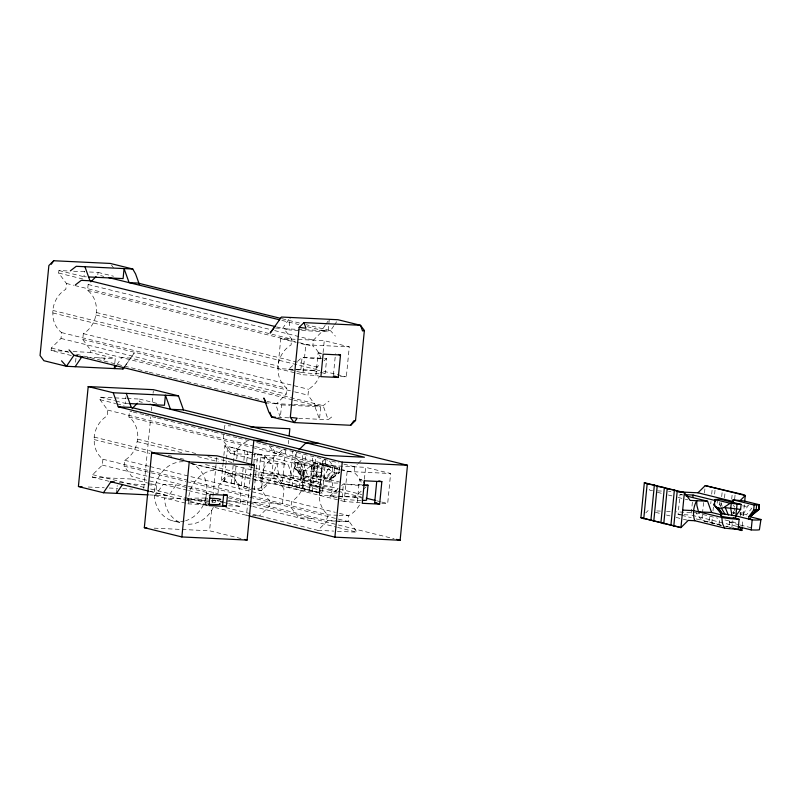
<?xml version="1.0" encoding="UTF-8"?>
<svg xmlns="http://www.w3.org/2000/svg" width="801" height="801" viewBox="0 0 801 801"><rect width="100%" height="100%" fill="white"/><g stroke="black" fill="none" stroke-linecap="round" stroke-linejoin="round"><path stroke-width="0.6" stroke-dasharray="4 3" d="M71.339 355.524L51.084 350.518L51.324 348.024L61.006 338.443L61.577 332.585A25.211 21.657 -76.1 0 1 52.936 316.926L52.826 310.428A25.211 21.657 -76.1 0 1 65.822 289.301L66.403 283.454L58.683 273.041L58.924 270.538L68.716 271.008M75.564 362.262L76.005 357.817M86.398 276.836L83.955 276.725L84.495 271.169M292.645 399.859L90.463 349.887L82.753 339.474L83.324 333.627A25.211 21.657 -76.1 0 0 94.939 318.928L96.32 312.5A25.211 21.657 -76.1 0 0 87.569 290.332L88.14 284.485L89.902 282.743M114.813 363.013L115.254 358.578L90.223 352.39L90.463 349.887M89.502 272L98.062 272.4L97.822 274.903L103.84 276.395M109.106 481.301L92.425 477.176L92.666 474.673L102.348 465.091L102.918 459.243A25.211 21.657 -76.1 0 1 94.278 443.584L94.168 437.076A25.211 21.657 -76.1 0 1 107.164 415.949L107.734 410.102L100.025 399.689L100.265 397.186L113.722 397.827M116.475 493.356L117.236 485.576M127.739 403.494L125.296 403.374L125.947 396.705M187.334 490.262L131.805 476.535L124.095 466.122L124.666 460.275A25.211 21.657 -76.1 0 0 136.28 445.586L137.662 439.148A25.211 21.657 -76.1 0 0 128.911 416.991L129.482 411.143L131.905 411.734M149.437 483.454L131.564 479.038L131.805 476.535M127.179 398.467L139.404 399.058L139.164 401.551L142.768 402.452M143.749 488.43L150.768 416.83M151.379 410.663L151.739 406.958M152.22 402.022L152.951 394.613M153.071 393.381L153.311 390.918M150.628 483.754L156.585 485.226L155.614 495.218L163.094 484.275L176.14 484.895L208.831 492.975M207.099 505.141L205.216 504.67L206.318 493.506L208.801 493.626M241.051 538.572L209.562 530.783L211.854 507.433M212.335 502.517L212.816 497.601M212.936 496.37L216.791 457.031M217.942 493.686L218.733 485.616L228.405 476.034L233.491 476.275A25.211 21.657 -76.1 0 0 245.557 488.55L251.103 489.671M223.709 434.853L223.139 440.62L230.858 451.033L235.945 451.283A25.211 21.657 -76.1 0 1 249.171 440.58M224.27 429.086L224.61 425.631L230.768 425.922M223.169 462.618L221.396 480.72L250.232 487.919M223.289 461.416L223.759 456.59M223.879 455.379L224.821 445.726L253.747 452.875M224.23 481.852L225.762 466.172M225.882 464.96L226.353 460.134M226.473 458.923L227.654 446.858L224.821 445.726L230.618 453.536L252.455 458.933M231.409 483.193L234.833 448.2L227.654 446.858M234.232 484.325L236.125 465.021M236.726 458.993L237.667 449.331L234.833 448.2M241.411 485.666L243.314 466.362M243.904 460.325L244.846 450.673L237.667 449.331M244.245 486.798L246.257 466.292M246.728 461.466L247.679 451.814L244.846 450.673M251.314 466.122L246.488 515.293L251.234 515.524M253.797 464.009L254.858 453.146L264.871 455.629L270.658 463.439L288.05 464.26L292.075 475.504L319.609 482.302L318.628 492.305A17.642 1.512 5.6 0 1 305.301 491.153L275.214 483.744L268.695 483.434L228.655 473.531L221.396 480.72L250.312 487.869M254.858 453.146L257.692 454.287L254.257 489.281L261.436 490.623L268.695 483.434M318.628 492.305L258.563 477.456L260.525 457.461L273.572 458.082L301.096 464.89L318.488 465.721L324.946 459.323M340.415 376.57L346.342 376.86L349.276 346.863L324.255 340.675L280.771 338.603L277.827 368.6L295.279 369.431M273.572 458.082L271.609 478.077L331.674 492.925A17.642 1.512 5.6 0 0 336.831 493.036M266.833 401.291L281.572 404.926L280.35 417.431L275.314 403.384L266.623 402.973M329.291 319.319L328.07 331.814L288.931 329.942L290.152 317.446M292.465 404.455L276.565 403.694L286.247 394.112L286.818 388.265A25.211 21.657 -76.1 0 1 278.177 372.605L278.067 366.097A25.211 21.657 -76.1 0 1 291.063 344.971L291.634 339.123L283.924 328.71L323.063 330.573L313.381 340.155L312.811 346.002A25.211 21.657 -76.1 0 1 321.451 361.672M285.587 449.842L282.272 483.624L322.322 493.526L325.747 458.532M288.37 443.734L288.71 440.28M253.186 474.703L276.485 475.814L316.535 485.716L322.322 493.526L289.461 484.965L292.765 451.183M319.038 373.767A20.165 1.722 5.6 0 1 300.605 372.345L302.077 357.346L326.678 358.518L325.206 373.516A20.165 1.722 5.6 0 1 323.193 373.737M320.901 376.64L315.894 375.409L302.848 374.778L305.792 344.79L297.451 342.728M292.285 486.097L295.719 451.103M294.638 466.693L294.518 467.944L301.817 476.555L316.345 478.938L321.101 472.43L321.591 467.434L300.535 462.227L295.789 462.517L294.698 468.074L301.817 476.555M296.35 452.385L295.779 458.232A25.211 21.657 -76.1 0 1 304.53 480.4C303.469 488.92 298.943 496.98 291.534 501.526L290.963 507.373L298.673 517.786L311.719 518.407M295.789 462.517L295.299 467.514L301.827 475.884L303.339 475.724L303.088 478.227A15.129 1.292 5.6 0 0 316.095 481.441L317.556 467.083L321.591 467.434M298.052 462.267L297.561 467.263L303.339 475.724L300.045 467.233L300.535 462.227M293.697 404.505L315.704 405.556L307.995 395.143L308.565 389.296C313.271 386.192 317.296 381.947 319.269 376.58M299.464 487.439L302.658 454.858M301.066 478.678L301.827 475.884M302.297 488.57L305.732 453.576M317.556 467.083L310.648 466.312L305.902 469.476L305.782 470.728L308.816 478.027M315.894 375.409L318.107 352.911L321.832 353.091M311.719 466.452L311.229 471.449L312.45 478.517M309.476 489.912L312.79 456.129M323.083 352.63L324.255 340.675M313.581 462.848L334.638 468.054L334.147 473.061L329.391 479.559L329.141 482.062A15.129 1.292 5.6 0 0 316.135 478.848L316.385 476.345L313.091 467.854L313.581 462.848L324.525 463.979L339.544 467.684L339.714 469.957M312.31 491.043L315.744 456.059M293.857 400.16L320.71 406.798L319.489 419.293L314.453 405.246L323.153 405.666L329.031 401.131M317.617 463.198L316.385 476.345L330.903 478.718L331.173 481.611M342.648 466.232L322.112 465.251L319.168 495.248L362.372 497.311M319.489 492.385L322.803 458.603M323.464 463.839L322.973 468.835L320.28 476.765M333.406 375.048L335.499 353.742M324.525 463.979L328.54 468.305L323.904 477.256M329.471 461.036L332.976 465.771L332.405 471.619A25.211 21.657 -76.1 0 0 319.409 492.745L319.519 499.253A25.211 21.657 -76.1 0 0 328.16 514.913L326.337 520.45L337.211 520.97M331.674 492.925L332.655 482.923L305.121 476.124L301.096 464.89M339.544 467.684L337.131 468.024L336.64 473.021L329.391 479.559L331.414 479.108L339.674 472.34L330.893 479.388M339.394 467.774L338.903 472.77L334.147 473.061M361.341 500.435A20.165 1.722 5.6 0 1 341.947 498.993L343.419 483.994L361.862 484.875M360.24 502.798L344.19 501.436L347.133 471.439L341.176 469.967M361.211 482.192A25.211 21.657 -76.1 0 0 354.152 472.66L354.723 466.813L357.366 464.2M357.236 502.057L359.449 479.559L361.932 479.679M364.425 479.288L365.596 467.333L343.849 466.292M381.747 503.228L387.684 503.509L390.618 473.511L365.596 467.333M680.48 515.033L678.077 514.432L680.039 494.437L682.412 494.557M736.77 526.337L691.123 515.063L692.394 502.117M702.387 514.572L701.796 520.6L696.009 512.8L676.374 511.859M702.497 513.361L703.568 502.507M704.51 492.855L704.99 488.029M721.811 525.556L708.975 521.942L709.446 517.116M710.747 503.849L710.988 501.436M711.688 494.197L712.169 489.371M711.799 523.083L712.389 517.045M712.99 511.008L713.461 506.182M714.642 494.117L715.113 489.291M717.566 499.243L717.075 504.25L719.558 504.209L720.379 506.332M719.558 504.209L719.759 502.207M718.978 524.425L719.578 518.387M720.76 506.322L721.11 502.698M721.701 496.67L722.182 491.844M724.535 497.801L725.005 492.975M729.581 520.86L728.99 526.898L730.882 527.649M731.713 499.143L732.184 494.317M731.824 528.029L732.535 520.79M733.245 513.551L733.476 511.138M734.667 499.073L735.138 494.237M740.304 516.094L740.665 512.48M742.297 525.836L742.867 520.009M743.318 515.343L744.349 504.84M215.269 502.257L215.659 500.425L212.325 499.604M337.511 492.194L310.007 485.406C313.351 479.378 314.192 471.959 311.969 465.401L315.153 470.167L318.167 476.745L305.121 476.124M739.093 524.745L729.531 522.382L731.443 518.277M743.418 514.232L748.054 505.291L751.588 508.545L746.532 514.743L739.794 513.751M116.986 364.585L121.752 357.616L130.453 358.037L323.153 405.666L328.19 419.714L334.057 415.178M124.325 366.998L134.248 352.991L124.866 366.457M288.791 319.439L282.673 328.4L273.972 327.989M149.497 494.928L168.661 495.849L176.14 484.895M325.206 325.286L321.812 330.262L330.503 330.683L335.399 336.14M325.887 324.295L328.61 320.31M333.907 325.707L330.503 330.683L306.262 324.685M334.588 324.705L336.63 321.722M327.018 477.766L332.075 471.569L334.958 472.77L339.504 472.21M103.669 360.22L105.281 358.628L98.433 357.797M282.212 449.832L278.698 453.316L273.612 453.076A25.211 21.657 -76.1 0 0 269.146 445.907M230.618 453.536L278.448 455.819L284.906 449.431M329.411 478.267L334.958 472.77M358.247 463.328L362.643 458.973M225.782 507.574L317.907 530.342L327.589 520.76L334.838 521.111M645.746 512.91L648.169 510.517M296.37 469.867L298.893 471.048L301.877 471.228L304.71 470.547L305.902 469.476M300.605 372.345L288.52 369.361L293.036 365.356M297.561 361.351L302.077 357.346A20.165 1.722 5.6 0 0 321.471 358.788M288.52 369.361L313.121 370.533L320.35 364.125M323.964 360.921L326.678 358.518A20.165 1.722 5.6 0 1 324.665 358.738M337.111 497.801L329.862 496.009L337.992 488.8M341.606 485.596L343.419 483.994A20.165 1.722 5.6 0 0 361.852 485.426M338.473 496.42L354.463 497.181L362.593 489.972M363.494 489.171L366.207 486.778M330.903 478.718L337.581 472.93M300.045 467.233L294.698 468.074M334.638 468.054L337.131 468.024M187.464 500.064A17.642 1.512 5.6 0 1 190.258 500.024L207.309 500.385M337.802 515.253L328.16 514.913L148.936 470.618M339.013 515.303L348.655 515.644A25.362 22.208 -64 0 0 360.45 503.238M73.602 271.239L84.616 271.759M305.792 344.79L349.276 346.863M51.084 350.518L68.205 351.339M73.101 351.569L90.223 352.39M87.119 357.236L115.254 358.578M296.5 369.491L319.799 370.603M281.572 404.926L290.132 405.336M291.364 405.396L320.71 406.798M114.944 397.887L125.947 398.417M277.867 417.311L288.911 417.832M298.693 418.302L328.19 419.714M347.133 471.439L390.618 473.511M652.585 490.633L650.132 490.522L648.68 488.57M657.491 490.873L662.397 491.103M668.525 491.393L670.978 491.514M263.149 473.121L274.022 473.641L304.1 480.88A17.642 1.512 5.6 0 0 319.609 482.302M324.035 476.024L313.161 475.504L340.275 482.212M292.075 475.504L279.028 474.873L277.356 468.365L277.176 463.749C273.832 469.766 273.001 477.186 275.214 483.744M228.655 473.531L251.955 474.643M258.563 477.456L276.245 478.317L283.965 488.73L282.493 503.729L224.64 500.965M310.007 485.406L316.535 485.716M287.809 484.935L331.294 487.008M92.425 477.176L131.564 479.038M119.209 482.182L123.955 482.402M735.098 512.6L732.675 512.49L734.677 512.98M739.924 512.83L743.548 513.01M127.239 483.824L146.803 484.755M148.025 484.815L156.585 485.226M732.935 513.501L735.308 513.611M656.75 510.928L660.435 511.098M666.562 511.388L670.247 511.569M329.862 496.009L337.241 496.36M678.077 514.432L682.822 514.663M684.004 514.723L691.123 515.063M88.24 487.018L104.24 487.779M109.166 488.019L117.787 488.43M122.703 488.66L132.555 489.131M729.531 522.382L736.049 522.693L723.914 519.689M215.659 500.425L164.626 497.992L164.666 500.775A30.248 25.992 -76.1 0 0 181.036 522.863L171.024 520.39M217.261 500.615L219.724 500.725M187.824 503.839L205.216 504.67M228.625 505.791L240.01 506.332M252.425 515.574L255.98 515.744M257.171 515.804L259.534 515.914L269.216 506.332L269.787 500.485A25.211 21.657 -76.1 0 1 261.146 484.825L261.036 478.317A25.211 21.657 -76.1 0 1 274.032 457.191L274.613 451.343L271.098 446.618M338.412 521.03L348.085 521.491L348.655 515.644L336.55 512.65M336.04 521.161L349.336 521.801L357.046 532.214L335.038 531.163M317.907 530.342L333.807 531.103M154.172 528.149L209.562 530.783M313.091 467.854L329.491 469.736L332.075 471.569M321.101 472.43L304.71 470.547M742.487 505.811L749.005 506.713M187.504 499.654L190.258 500.024M704.189 521.05L708.975 521.942M725.406 526.227L727.799 526.668M247.679 451.814L251.264 452.485M257.692 454.287L264.871 455.629L261.436 490.623L251.424 488.139M289.461 484.965L282.272 483.624L276.485 475.814M98.062 272.4L113.562 276.235M282.022 318.698L301.416 323.494M281.812 320.38L298.783 324.575M307.264 326.668L328.07 331.814M58.924 270.538L83.955 276.725M58.683 273.041L83.945 279.279M276.605 326.898L288.931 329.942M88.14 284.485L269.787 329.381M274.633 330.583L313.381 340.155M66.403 283.454L73.662 285.246M74.873 285.546L291.634 339.123M87.569 290.332L298.282 342.417M299.484 342.718L312.811 346.002M280.771 338.603L296.26 342.428M318.107 352.911L323.113 354.142M96.32 312.5L320.35 367.869M323.694 371.264L346.342 376.86M95.79 314.983L319.819 370.362M313.121 370.533L319.158 372.024M320.37 372.325L325.206 373.516M52.826 310.428L278.067 366.097M52.876 312.941L295.699 373.016M296.891 373.306L302.848 374.778M83.324 333.627L308.565 389.296M61.577 332.585L286.818 388.265M82.753 339.474L293.456 391.559M294.668 391.859L307.995 395.143M61.006 338.443L286.247 394.112M680.039 494.437L682.432 495.028M657.411 492.315L662.267 493.516M668.334 495.018L671.969 495.919M678.036 497.411L684.104 498.913M685.316 499.213L687.749 499.814M740.014 514.302L746.993 516.024M51.324 348.024L69.377 352.48M76.596 354.262L82.613 355.754M83.825 356.055L148.055 371.934M149.276 372.225L160.18 374.928M161.391 375.228L172.295 377.922M173.507 378.222L261.987 400.089M696.009 512.8L717.846 518.197M740.284 525.045L752.249 527.999M681.681 515.323L691.293 517.706M696.099 518.888L721.321 525.126M726.127 526.317L732.134 527.799M704.019 521.151L720.7 525.276M655.448 512.31L660.304 513.511M666.372 515.013L670.006 515.914M676.074 517.416L682.142 518.908M683.353 519.208L688.209 520.41M139.404 399.058L157.286 403.474M100.265 397.186L114.573 400.72M115.765 401.021L125.296 403.374M100.025 399.689L115.664 403.554M116.866 403.854L124.085 405.636M133.116 412.034L144.01 414.728M145.221 415.028L156.125 417.721M157.336 418.022L213.036 431.789M214.247 432.089L225.151 434.783M226.363 435.083L237.256 437.777M238.468 438.077L249.371 440.77M256.63 442.563L261.476 443.764M262.688 444.064L330.503 460.825M331.714 461.126L338.983 462.918M343.829 464.119L354.723 466.813M107.734 410.102L254.267 446.317M255.479 446.618L332.976 465.771M128.911 416.991L251.214 447.218M252.425 447.519L354.152 472.66M322.112 465.251L339.984 469.676M278.448 455.819L318.488 465.721M295.639 462.598L310.648 466.312M359.449 479.559L362.452 480.3M260.525 457.461L288.05 464.26M253.667 459.233L270.658 463.439M137.662 439.148L195.754 453.506M207.849 456.5L232.06 462.487M249.001 466.673L338.322 488.75M339.494 489.041L361.732 494.537M137.131 441.641L181.937 452.715M197.677 456.6L218.262 461.686M234.002 465.581L252.175 470.067M253.376 470.367L336.941 491.023M338.152 491.323L361.161 497.01M376.951 500.855L380.535 501.746M381.727 502.037L387.684 503.509M354.463 497.181L361.712 498.973M94.168 437.076L152.26 451.434M168 455.328L172.836 456.52M180.095 458.312L184.941 459.514M205.517 464.6L319.409 492.745M338.322 498.102L341.947 498.993M192.63 463.689L224 471.439M94.218 439.589L149.917 453.356M191.089 463.539L339.424 500.255M340.615 500.555L344.19 501.436M124.666 460.275L148.886 466.262M150.097 466.562L335.339 512.35M102.918 459.243L147.724 470.317M124.095 466.122L185.842 481.391M187.054 481.691L248.801 496.95M250.012 497.251L349.336 521.801M102.348 465.091L187.104 486.037M188.315 486.337L217.371 493.516M229.476 496.51L251.274 501.897M252.485 502.197L327.589 520.76M228.205 497.761L248.781 502.848M249.992 503.148L394.072 538.763M206.318 493.506L208.19 493.967M188.545 490.562L210.373 495.959M228.555 500.455L251.584 506.142M252.796 506.442L336.44 527.118M337.652 527.418L357.046 532.214M205.647 497.952L207.88 498.502M216.851 500.725L219.234 501.306M223.98 502.487L227.554 503.368M228.736 503.659L239.439 506.302L240.5 501.336L240.37 493.526A30.248 25.992 -76.1 0 0 217.351 470.097A30.248 25.992 -76.1 0 0 189.967 491.123L188.315 498.843L188.395 503.869M92.666 474.673L145.772 487.799M150.618 489L207.599 503.078M149.587 491.133L168.661 495.849M149.647 491.363L207.769 505.721M215.028 507.524L247.719 515.604M154.613 495.519L186.022 503.278M298.893 471.048L303.319 477.016M111.529 265.171L113.462 267.774M733.396 505.241L734.677 507.153M328.54 468.305L329.491 469.736M301.877 471.228L305.702 477.516M305.111 491.133L302.968 486.628L302.297 480.63M733.836 508.014L735.078 511.198M721.01 502.988L722.222 506.362M213.366 507.353A30.248 25.992 -76.1 0 1 185.431 523.984M190.217 463.088A30.248 25.992 -76.1 0 1 206.718 492.985L205.066 500.705A30.248 25.992 -76.1 0 1 185.652 520.72M184.53 521.03A30.248 25.992 -76.1 0 1 154.653 498.302L154.533 490.492A30.248 25.992 -76.1 0 1 183.559 461.746M207.179 504.209A17.642 1.512 5.6 0 1 187.434 501.576M198.137 500.405A17.642 1.512 5.6 0 1 210.453 501.706M211.454 501.847A17.642 1.512 5.6 0 1 215.089 502.447M187.734 498.492A18.153 1.181 0.5 0 1 194.313 498.132L203.194 498.062A17.422 1.131 0.5 0 1 207.769 498.142M215.319 500.154A18.153 1.181 0.5 0 1 211.604 500.305M337.812 483.043A17.642 1.512 5.6 0 1 332.655 482.923M271.159 478.067A25.211 21.657 -76.1 0 1 253.386 489.641"/><path stroke-width="1.2" d="M248.931 515.894L334.898 537.151L400.13 540.254L407.479 465.271L183.489 409.912L178.463 395.864L153.432 389.676L88.2 386.573L78.398 486.547L103.429 492.735L148.275 494.868M114.593 365.236L114.273 368.57L116.305 365.586M144.33 527.679L151.679 452.695L216.911 455.799L254.458 465.081L247.098 540.064L181.867 536.95L144.33 527.679L146.793 527.789M181.867 536.95L189.226 461.967L151.679 452.695M224.65 494.567L227.464 495.258L226.373 506.432L222.618 505.501L223.709 494.337M251.434 464.9L253.847 440.31L266.893 440.93M290.312 417.371L297.171 418.202L294.177 422.578L290.312 417.371L299.143 327.389L303.98 322.603L360.51 325.296L364.375 330.503L355.544 420.485L350.708 425.281L294.177 422.578L271.649 417.011L268.826 412.064L263.799 398.017L265.491 400.991M289.161 435.664L289.842 428.735L250.463 426.863M340.505 354.973L323.113 354.142L320.901 376.64L338.302 377.471L340.505 354.973L338.503 354.483M334.898 537.151L342.247 462.157L118.258 406.798L113.231 392.75L88.2 386.573M364.075 482.873L364.305 480.48M363.093 484.935L368.019 485.176L366.548 500.164A20.165 1.722 5.6 0 1 362.523 500.445M378.843 480.89L381.847 481.631L379.644 504.119L374.638 502.888L376.72 481.571M733.245 517.836L739.123 519.288L738.142 529.281A17.642 1.512 5.6 0 1 724.815 528.139L694.727 520.72L688.209 520.41L680.95 527.599L640.91 517.696L644.344 482.713L684.384 492.605L690.172 500.415L707.563 501.246L711.588 512.48L721.511 514.933M643.744 518.838L647.168 483.844L644.344 482.713M650.923 520.179L654.347 485.186L647.168 483.844M653.756 521.311L657.18 486.317L654.347 485.186M660.935 522.653L664.359 487.659L657.18 486.317M663.759 523.784L667.193 488.79L664.359 487.659M670.938 525.126L674.372 490.132L667.193 488.79M673.771 526.257L677.205 491.263L674.372 490.132M692.855 497.411L693.085 495.058L684.785 494.668M714.162 503.669L714.031 504.92L721.331 513.541L735.859 515.914L740.625 509.416L741.115 504.42L720.049 499.213L715.303 499.494L714.212 505.061L721.331 513.541M715.103 501.496L715.303 499.494M741.115 504.42L730.172 503.288L725.416 506.452L725.295 507.704L728.329 515.013M731.233 503.428L730.742 508.435L731.964 515.494M732.805 502.828L733.095 499.834L744.039 500.955L759.058 504.67L759.188 509.326L750.927 516.084L748.905 516.535L748.655 519.038A15.129 1.292 5.6 0 0 750.177 518.207M737.07 504.069L735.608 518.417A15.129 1.292 5.6 0 1 721.1 515.373M742.177 526.998L741.836 530.502L732.935 528.3M744.69 501.346L745.27 495.509L742.437 494.377L705.22 485.616L697.961 492.795L678.337 491.864M750.477 516.885L760.95 519.479L759.388 529.781A17.642 1.512 5.6 0 1 751.188 529.902L752.169 519.909L735.658 515.824M759.318 508.074L759.188 509.326L756.154 509.997L748.905 516.535L753.671 510.037L754.162 505.041L733.095 499.834M759.058 504.67L756.645 505L756.154 509.997L753.671 510.037M758.907 504.75L758.417 509.756L750.417 516.375M51.314 264.25L53.707 260.746L110.248 263.439L132.766 269.006L135.589 273.952L139.364 284.485M75.134 366.708L81.932 356.745M53.707 260.746L48.871 265.531L40.05 355.514L43.905 360.72L66.433 366.287L122.964 368.991L124.325 366.998M103.429 492.735L110.908 481.781L114.463 481.952M116.475 493.356L122.593 484.395M350.708 425.281L353.702 420.895L355.544 420.485M122.964 368.991L124.235 367.299M273.972 327.989L270.167 333.036L281.451 317.036L337.992 319.729L360.51 325.296L362.523 330.913L364.375 330.503M760.95 519.479L760.82 519.639A17.642 1.512 5.6 0 1 752.169 519.909M90.783 281.872L96.06 276.645M132.125 408.52L137.402 403.293M298.993 449.772L306.032 442.803L319.078 443.424M739.623 501.096L745.27 495.509L705.22 485.616M715.884 506.843L718.407 508.024L721.391 508.204L724.224 507.534L725.416 506.452M752.92 513.531L755.423 511.358M70.358 270.848L76.235 266.312L132.766 269.006M75.394 284.886L81.271 280.35L89.962 280.771L275.394 326.598M714.812 504.49L714.212 505.061M720.83 513.151L721.341 512.87L719.889 511.008M754.162 505.041L756.645 505M88.841 276.956L123.094 278.588L124.075 268.595L129.101 282.633L137.802 283.053L280.811 318.397M77.647 355.514L73.912 355.334L69.016 349.877M81.001 356.936L83.444 357.056M335.669 376.35L333.296 376.23L338.302 377.471M113.231 392.75L178.463 395.864M128.961 403.554L164.435 405.246L165.417 395.243L170.443 409.291L183.489 409.912M118.258 406.798L131.304 407.419L325.266 455.358L364.405 457.231L149.987 404.235M275.384 417.191L271.649 417.011L269.977 412.335M342.247 462.157L407.479 465.271M189.226 461.967L254.458 465.081M381.847 481.631L364.455 480.8L362.242 503.298L379.644 504.119M731.483 502.387L733.656 502.487M682.672 510.097L693.536 510.617L723.623 517.857A17.642 1.512 5.6 0 0 739.123 519.288M711.588 512.48L698.542 511.859L696.87 505.351L696.69 500.725C693.346 506.753 692.515 514.172 694.727 520.72M79.629 486.607L82.092 486.728M227.464 495.258L210.072 494.427L208.971 505.601L226.373 506.432M374.638 502.888L377.011 502.998M222.618 505.501L225.021 505.621M740.625 509.416L724.224 507.534M299.143 327.389L305.992 328.22L303.98 322.603M677.205 491.263L684.384 492.605L680.95 527.599L640.91 517.696M733.025 528.249L735.418 528.7M108.646 277.577L279.389 319.779M697.961 492.795L733.155 501.496M715.153 499.584L730.172 503.288M693.085 495.058L715.824 500.685M686.026 495.919L707.563 501.246M266.623 402.973L73.912 355.334L66.433 366.287L61.537 360.83M737.971 526.637L751.188 529.902M366.227 498.202L375.759 500.565M396.495 539.363L400.13 540.254M220.415 501.606L222.798 502.197M110.908 481.781L148.445 491.063M244.675 539.463L247.098 540.064M739.003 529.371L741.836 530.502L738.943 526.597M750.427 515.704L750.927 516.084M718.407 508.024L722.832 514.002M721.391 508.204L725.215 514.502M724.625 528.109L722.482 523.604L721.811 517.606M84.936 266.723L89.962 280.771M126.278 393.381L131.304 407.419M219.624 503.569A17.642 1.512 5.6 0 1 208.27 504.29M209.952 498.212A17.422 1.131 0.5 0 1 218.413 498.783L220.675 499.383A18.153 1.181 0.5 0 1 220.005 499.684M368.019 485.176A20.165 1.722 5.6 0 1 362.813 485.436"/></g></svg>
